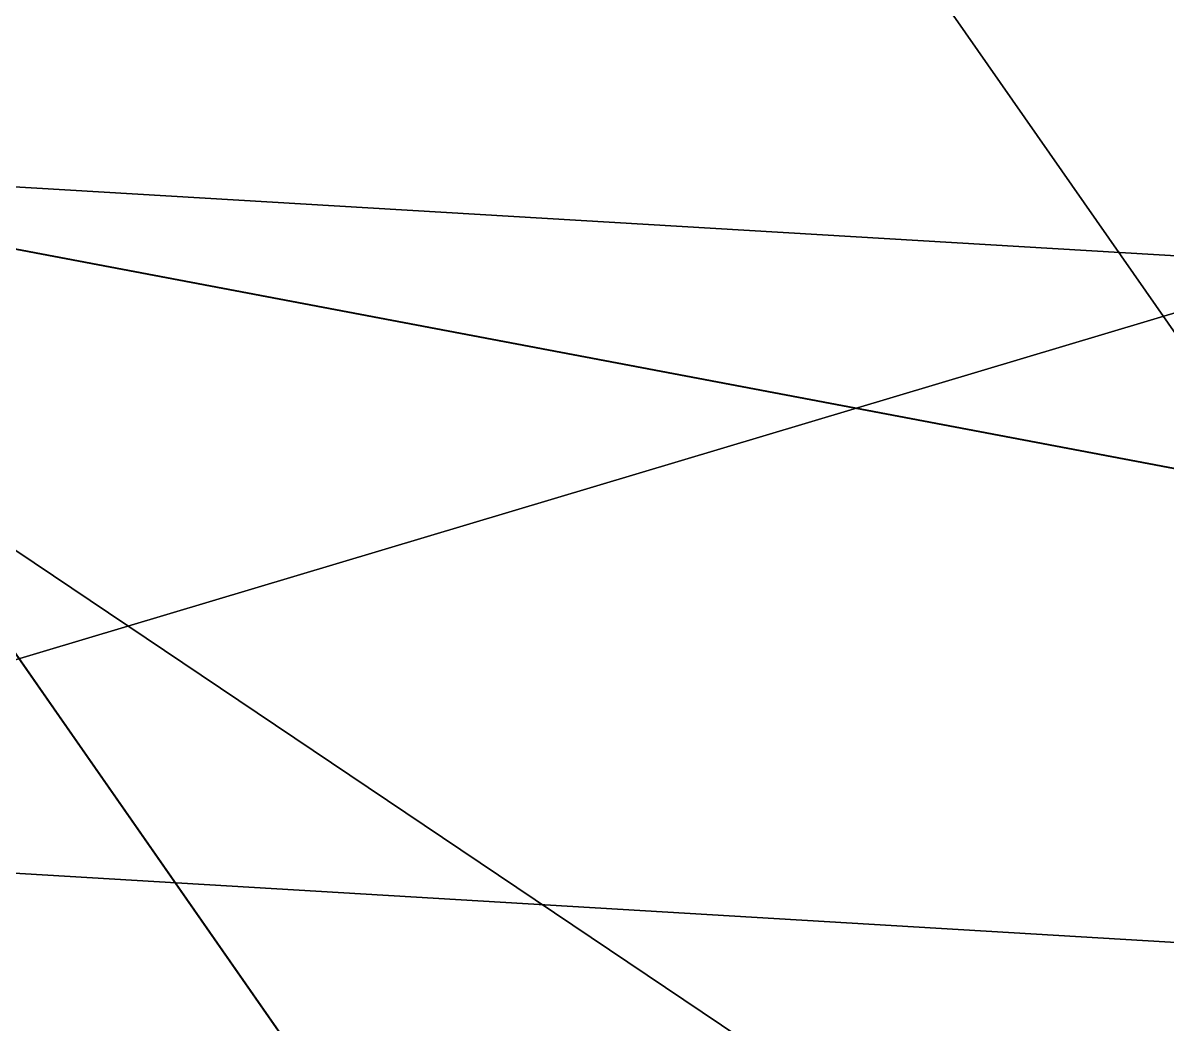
# Model space of a CAD drawing. Header units: metres. Extents: x 503497 to 504361, y 6966567 to 6966857.
# Drawn here: x 504141.2232 to 504141.4132, y 6966710.7732 to 6966710.9394 of the extents above; entities that cross this region are included whole.
import ezdxf

# ---------------------------------------------------------------- set-up
doc = ezdxf.new("R2010")
doc.units = ezdxf.units.M

msp = doc.modelspace()

# ---------------------------------------------------------------- linework, layer by layer
at = {"layer": 'SHADOW_APPROVED_20260114T072400'}
for points in [[(504167.8718, 6966707.8869), (504167.5638, 6966705.9126), (504095.5554, 6966719.5513), (504095.8634, 6966721.5256), (504167.8718, 6966707.8869)], [(504167.5638, 6966705.9126), (504170.7929, 6966705.4089), (504098.7845, 6966719.0476), (504095.5554, 6966719.5513), (504167.5638, 6966705.9126)]]:
    msp.add_lwpolyline(points, close=True, dxfattribs=at)
at = {"layer": 'SHADOW_APPROVED_20260621T140000'}
for points in [[(504127.901, 6966729.9403), (504129.6052, 6966740.8657), (504172.1523, 6966679.8428), (504170.4481, 6966668.9174), (504127.901, 6966729.9403)], [(504138.0232, 6966728.3614), (504127.901, 6966729.9403), (504170.4481, 6966668.9174), (504180.5703, 6966667.3385), (504138.0232, 6966728.3614)], [(504128.3574, 6966713.6393), (504140.8554, 6966711.6898), (504179.7651, 6966655.8838), (504167.2671, 6966657.8333), (504128.3574, 6966713.6393)], [(504140.8554, 6966711.6898), (504140.7719, 6966711.1544), (504179.6816, 6966655.3484), (504179.7651, 6966655.8838), (504140.8554, 6966711.6898)], [(504140.8554, 6966711.6898), (504140.8554, 6966711.6898), (504179.7651, 6966655.8838), (504179.7651, 6966655.8838), (504140.8554, 6966711.6898)]]:
    msp.add_lwpolyline(points, close=True, dxfattribs=at)
at = {"layer": 'SHADOW_APPROVED_20260621T160000'}
for points in [[(504140.8554, 6966711.6898), (504140.7719, 6966711.1544), (504309.0281, 6966598.0546), (504309.1116, 6966598.59), (504140.8554, 6966711.6898)], [(504140.7719, 6966711.1544), (504144.1851, 6966710.622), (504312.4413, 6966597.5222), (504309.0281, 6966598.0546), (504140.7719, 6966711.1544)]]:
    msp.add_lwpolyline(points, close=True, dxfattribs=at)
at = {"layer": 'SHADOW_APPROVED_20261221T090000'}
for points in [[(504144.1851, 6966710.622), (504144.5661, 6966713.0647), (504114.3114, 6966714.8641), (504113.9304, 6966712.4214), (504144.1851, 6966710.622)], [(504153.1826, 6966711.7206), (504152.9477, 6966710.2148), (504122.693, 6966712.0142), (504122.9279, 6966713.52), (504153.1826, 6966711.7206)], [(504140.7719, 6966711.1544), (504144.1851, 6966710.622), (504113.9304, 6966712.4214), (504110.5172, 6966712.9538), (504140.7719, 6966711.1544)], [(504152.9477, 6966710.2148), (504167.8718, 6966707.8869), (504137.6171, 6966709.6863), (504122.693, 6966712.0142), (504152.9477, 6966710.2148)]]:
    msp.add_lwpolyline(points, close=True, dxfattribs=at)
at = {"layer": 'SHADOW_APPROVED_20261221T170000'}
for points in [[(504137.1539, 6966693.1239), (504139.8525, 6966710.4238), (504252.1782, 6966744.0427), (504249.4796, 6966726.7428), (504137.1539, 6966693.1239)], [(504139.8525, 6966710.4238), (504143.9181, 6966709.7896), (504256.2438, 6966743.4085), (504252.1782, 6966744.0427), (504139.8525, 6966710.4238)], [(504139.8525, 6966710.4238), (504139.8525, 6966710.4238), (504252.1782, 6966744.0427), (504252.1782, 6966744.0427), (504139.8525, 6966710.4238)]]:
    msp.add_lwpolyline(points, close=True, dxfattribs=at)
at = {"layer": 'SHADOW_COMPARATOR_RL48_20260114T072400'}
for points in [[(504167.8718, 6966707.8869), (504167.5638, 6966705.9126), (504122.6632, 6966714.417), (504122.9712, 6966716.3913), (504167.8718, 6966707.8869)], [(504167.5638, 6966705.9126), (504170.7929, 6966705.4089), (504125.8923, 6966713.9133), (504122.6632, 6966714.417), (504167.5638, 6966705.9126)]]:
    msp.add_lwpolyline(points, close=True, dxfattribs=at)
at = {"layer": 'SHADOW_COMPARATOR_RL48_20260621T140000'}
for points in [[(504127.901, 6966729.9403), (504129.6052, 6966740.8657), (504153.8672, 6966706.068), (504152.163, 6966695.1426), (504127.901, 6966729.9403)], [(504138.0232, 6966728.3614), (504127.901, 6966729.9403), (504152.163, 6966695.1426), (504162.2852, 6966693.5637), (504138.0232, 6966728.3614)], [(504128.3574, 6966713.6393), (504140.8554, 6966711.6898), (504165.1174, 6966676.8921), (504152.6194, 6966678.8416), (504128.3574, 6966713.6393)], [(504140.8554, 6966711.6898), (504140.7719, 6966711.1544), (504165.0339, 6966676.3567), (504165.1174, 6966676.8921), (504140.8554, 6966711.6898)], [(504140.8554, 6966711.6898), (504140.8554, 6966711.6898), (504165.1174, 6966676.8921), (504165.1174, 6966676.8921), (504140.8554, 6966711.6898)]]:
    msp.add_lwpolyline(points, close=True, dxfattribs=at)
at = {"layer": 'SHADOW_COMPARATOR_RL48_20260621T160000'}
for points in [[(504140.8554, 6966711.6898), (504140.7719, 6966711.1544), (504245.6876, 6966640.6314), (504245.7711, 6966641.1668), (504140.8554, 6966711.6898)], [(504140.7719, 6966711.1544), (504144.1851, 6966710.622), (504249.1008, 6966640.099), (504245.6876, 6966640.6314), (504140.7719, 6966711.1544)]]:
    msp.add_lwpolyline(points, close=True, dxfattribs=at)
at = {"layer": 'SHADOW_COMPARATOR_RL48_20261221T090000'}
for points in [[(504144.1851, 6966710.622), (504144.5661, 6966713.0647), (504125.7009, 6966714.1867), (504125.3199, 6966711.744), (504144.1851, 6966710.622)], [(504153.1826, 6966711.7206), (504152.9477, 6966710.2148), (504134.0825, 6966711.3368), (504134.3174, 6966712.8426), (504153.1826, 6966711.7206)], [(504140.7719, 6966711.1544), (504144.1851, 6966710.622), (504125.3199, 6966711.744), (504121.9067, 6966712.2764), (504140.7719, 6966711.1544)], [(504152.9477, 6966710.2148), (504167.8718, 6966707.8869), (504149.0066, 6966709.0089), (504134.0825, 6966711.3368), (504152.9477, 6966710.2148)]]:
    msp.add_lwpolyline(points, close=True, dxfattribs=at)

doc.saveas('drawing.dxf')
